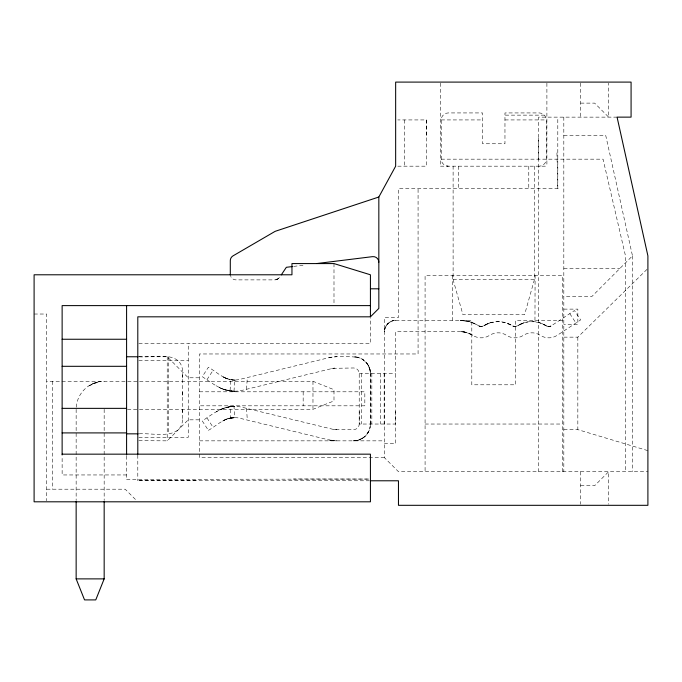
<?xml version="1.0" encoding="UTF-8"?>
<svg xmlns="http://www.w3.org/2000/svg" width="682" height="682" viewBox="0 0 682 682"><rect width="100%" height="100%" fill="white"/><g stroke="black" fill="none" stroke-linecap="round" stroke-linejoin="round"><path stroke-width="0.51" stroke-dasharray="3.41 2.56" d="M139.205 433.837C152.862 432.593 181.199 440.896 182.648 419.353M182.648 412.644L182.648 408.927M182.648 395.304L182.648 390.522M182.648 377.964L182.648 374.912M359.218 411.417L359.218 424.034A5.609 5.609 0 0 1 353.608 429.634L332.79 429.276L242.536 407.367A65.523 46.333 86.2 0 0 234.003 406.421C221.923 406.37 211.795 414.63 202.281 420.956L208.385 430.359M395.654 411.417L395.654 424.034L359.218 424.034L359.218 373.583A5.609 5.609 0 0 0 353.608 367.973L332.773 368.34L242.536 390.249A65.523 46.333 -86.2 0 1 234.003 391.187C221.923 391.246 211.795 382.986 202.281 376.652L208.385 367.257C215.827 371.289 222.17 378.16 230.797 379.669L230.056 390.897A33.631 33.631 0 0 1 216.22 385.748M426.48 135.351L426.48 119.93L397.777 119.93M534.39 166.178L534.39 279.688L524.577 314.726L462.942 314.726L453.112 279.688L453.112 166.178M538.592 159.17L538.592 138.148M504.961 114.943L504.961 112.939L539.292 112.931C543.017 112.88 546.384 116.187 546.273 119.93L546.265 159.17C546.401 162.938 542.991 166.255 539.249 166.178M534.961 320.327L535.089 275.485M234.003 391.195L234.744 379.993A43.563 30.801 -86.2 0 0 239.885 379.363L328.843 357.718C338.391 355.919 348.383 356.336 357.965 357.342L353.608 356.763A16.82 16.82 0 0 1 370.428 373.583L370.428 424.034L369.857 428.381M246.534 389.277L247.31 377.547M446.898 166.041L448.244 166.178C444.502 166.255 441.101 162.938 441.237 159.17L441.22 119.93C441.109 116.179 444.476 112.871 448.202 112.931L482.541 112.931L482.541 143.757L504.961 143.757L504.961 115.139L544.1 115.139M395.935 320.327C389.789 320.208 384.316 325.681 384.443 331.819A11.492 11.492 0 0 1 395.935 320.327L471.799 320.327L471.799 384.793L515.694 384.793L515.694 320.327L562.42 320.327M384.665 329.577L385.313 327.42M370.428 424.034A16.82 16.82 0 0 1 353.608 440.845C361.494 440.973 368.493 434.963 370.104 427.316M367.598 433.377L368.178 432.439L365.501 435.926L362.023 438.594M206.961 379.704L213.082 370.317M278.733 278.401L274.94 279.884L277.583 279.219L279.603 277.395A5.609 5.609 0 0 1 274.94 279.884L235.895 279.884A5.609 5.609 0 0 1 230.678 276.321M138.855 440.674L167.226 440.845L188.249 419.831L199.459 419.831M563.818 135.351L605.701 135.351L632.487 255.869L591.848 296.508L563.818 296.508M563.818 337.147L577.833 337.147L647.15 269.22M386.634 325.067L389.55 322.271L387.811 323.694M208.402 430.351C216.671 425.662 224.352 417.427 234.591 417.623L228.206 418.552L225.179 419.694M480.401 326.576L478.926 325.97A34.194 34.194 0 0 0 460.12 320.327L469.932 321.768L481.202 326.652L490.469 322.705L498.099 321.589L505.729 322.705L514.995 326.652L524.262 322.705L528.797 321.768L534.978 321.768L540.979 323.191L548.78 326.652L551.065 325.97L574.457 310.557L580.638 319.909L557.228 335.331A15.354 15.354 0 0 1 540.332 335.331A15.354 15.354 0 0 0 523.444 335.331A15.354 15.354 0 0 1 506.547 335.331A15.354 15.354 0 0 0 489.65 335.331A15.354 15.354 0 0 1 472.754 335.331A22.983 22.983 0 0 0 460.12 331.537L395.688 331.682L395.654 443.65L384.443 443.65M478.926 325.97A4.143 4.143 0 0 0 483.487 325.97A26.564 26.564 0 0 1 512.711 325.97A4.143 4.143 0 0 0 517.271 325.97L522.787 323.191M362.952 438.014L356.891 440.521M483.487 325.97L489.003 323.191M549.581 326.576L551.065 325.97A4.143 4.143 0 0 1 546.504 325.97A26.564 26.564 0 0 0 517.271 325.97M127.5 409.319L312.97 409.319L333.992 400.905L333.992 389.695L312.97 381.289L46.708 381.289M486.854 324.078L490.469 322.705M520.647 324.078L524.262 322.705M220.465 409.515L229.749 406.762L234.591 406.412L229.749 406.762L222.852 408.527M391.536 321.205L393.693 320.549M231.36 417.853L226.398 419.174L222.341 421.263A22.421 22.421 0 0 1 230.797 417.947L230.056 406.719A33.631 33.631 0 0 0 216.22 411.868M482.396 326.473L480.017 326.473M516.18 326.473L513.802 326.473L505.729 322.705M353.608 440.845L357.965 440.274M293.703 266.389L304.215 265.093M195.956 480.35L137.798 480.443L369.371 480.784M580.638 103.118L594.644 103.118L608.659 117.134L608.659 83.161M617.074 117.134L538.592 117.134L538.592 471.68M441.237 119.93L482.541 119.93M504.961 119.93L546.265 119.93M441.194 159.17L603.058 159.17L625.479 255.869L625.479 471.68M397.777 166.178L426.48 166.178L426.48 119.93M440.495 166.178L546.998 166.178M558.208 188.599L398.459 188.599L398.459 317.531L384.443 317.531L384.443 457.665L398.459 471.68L647.9 471.68M563.818 268.478L619.87 268.478M453.138 279.688L534.364 279.688M563.818 309.117L577.833 309.117L577.833 324.53L563.818 324.53M34.1 314.027L46.708 314.027L46.708 500.759M138.855 343.455L370.428 343.455L370.428 317.889M138.855 356.763L167.226 356.763L188.249 377.785L199.459 377.785M138.855 360.267L188.249 360.267M359.218 373.583L395.654 373.583M199.459 391.8L364.827 391.8L364.827 405.816L199.459 405.816M425.082 424.034L562.42 424.034M563.818 429.634L577.833 429.634L647.9 450.657M138.855 437.341L188.249 437.341L188.249 343.455M199.459 440.845L384.443 440.845M384.443 457.665L199.459 457.665L199.459 353.967L418.075 353.967L418.075 188.599M126.588 474.953L62.13 474.953L62.13 455.96M126.588 479.386L369.371 479.062L293.354 478.969M580.638 485.695L594.644 485.695L608.659 471.68L608.659 504.262M46.708 489.199L125.19 489.199L136.315 500.324M139.205 356.771C152.828 358.203 180.577 349.627 182.648 370.778L182.648 419.831M464.553 331.972L460.12 331.537L466.718 332.509L472.754 335.331L468.815 333.251M332.748 440.606L328.843 439.899L336.797 440.845A33.631 33.631 0 0 1 328.843 439.899L239.885 418.254A43.563 30.801 86.2 0 0 234.744 417.623L234.003 406.412M460.12 320.327L466.71 320.975M547.586 326.473L549.973 326.473L547.586 326.473L539.513 322.705M465.081 320.693L474.578 323.541M463.453 331.784L469.838 333.703M222.852 389.09L229.749 390.854L234.591 391.204L225.009 389.806L220.465 388.092M225.179 377.922L228.206 379.064M356.891 357.087C364.546 358.706 370.556 365.697 370.428 373.583L369.857 369.226M226.398 378.442L222.341 376.353A22.421 22.421 0 0 0 230.797 379.669M362.952 359.602L362.023 359.022L365.501 361.69L368.178 365.177L370.104 370.3M569.785 313.635L575.949 322.995M206.961 417.904L213.082 427.299M367.598 364.239L369.15 367.146M246.534 408.339L247.31 420.061M556.938 152.87L557.799 188.599L557.799 117.134M632.487 255.869L632.487 471.68M580.638 83.161L580.638 117.134M580.638 471.68L580.638 504.262M577.833 337.147L577.833 429.634M563.818 117.134L563.818 471.68M562.42 471.68L562.42 275.485L425.082 275.485L425.082 471.68M546.896 83.161L546.896 166.178M528.78 166.178L528.78 188.599M458.713 166.178L458.713 188.599M452.405 275.485L452.405 320.327M440.606 83.161L440.606 166.178M404.435 119.93L404.435 166.178M384.162 373.583L384.162 424.034M380.607 373.583L380.607 424.034M371.826 373.583L371.826 424.034M370.71 373.583L370.71 424.034M361.716 373.583L361.716 424.034M333.992 263.576L333.992 304.564M312.97 381.289L312.97 409.319M303.166 391.8L303.166 405.816M168.633 356.763L168.633 433.837M167.226 356.763L167.226 440.845M137.798 455.082L137.798 480.725M126.588 456.036L126.588 479.293M104.167 409.319L104.167 500.46M76.145 409.319L76.145 500.46M52.318 381.289L52.318 489.199M76.222 407.222A28.03 28.03 0 0 1 104.167 381.289M336.797 429.634A22.421 22.421 0 0 1 331.495 429.004M235.443 380.224A5.507 1.424 9.7 0 1 230.729 380.104M233.346 379.516A5.507 0.622 6.1 0 1 230.848 379.311M234.736 391.383A5.567 0.972 7.7 0 1 230.013 391.195M331.495 368.612A22.421 22.421 0 0 1 336.797 367.973M328.843 357.718A33.631 33.631 0 0 1 336.797 356.763M230.848 418.296A5.507 0.622 -6.1 0 1 233.346 418.1M230.729 417.512A5.507 1.424 -9.7 0 1 235.443 417.384M230.013 406.412A5.567 0.972 -7.7 0 1 234.736 406.233M93.443 383.42L88.6 386.012L98.702 381.826L93.443 383.42M234.591 379.993L231.36 379.755L234.591 379.993"/><path stroke-width="1.02" d="M104.167 501.517L104.167 578.882L95.761 599.904L84.551 599.904L76.145 578.882L76.145 501.517M137.798 454.161L137.798 316.823L370.428 316.823L378.834 308.417L378.834 197.013L395.654 166.178L395.654 82.096L631.08 82.096L631.08 117.134L617.074 117.134L647.9 255.869L647.9 505.311L398.459 505.311L398.459 480.784L370.428 480.784M281.291 274.872L286.346 267.301L292.655 266.526M378.834 197.013L275.69 231.155A5.609 5.609 0 0 0 274.633 231.633L233.073 255.835A5.609 5.609 0 0 0 230.294 260.686L230.294 274.275A5.609 5.609 0 0 0 230.354 275.11M316.832 263.533L372.543 256.645A5.609 5.609 0 0 1 378.834 262.212M370.428 288.801L378.834 288.801M370.428 305.613L62.13 305.613L62.13 454.979M62.13 339.252L126.588 339.252M62.13 366.311L126.588 366.311M62.13 408.356L126.588 408.356M62.13 432.908L126.588 432.908M126.588 433.837L138.148 433.837M62.13 454.161L370.428 454.161L370.428 501.807L34.1 501.807L34.1 274.786L291.956 274.786L291.956 263.576L333.992 263.576L370.428 274.786L370.428 316.823M76.145 578.882L104.167 578.882M126.588 356.763L138.148 356.771M126.588 305.613L126.588 454.979"/></g></svg>
